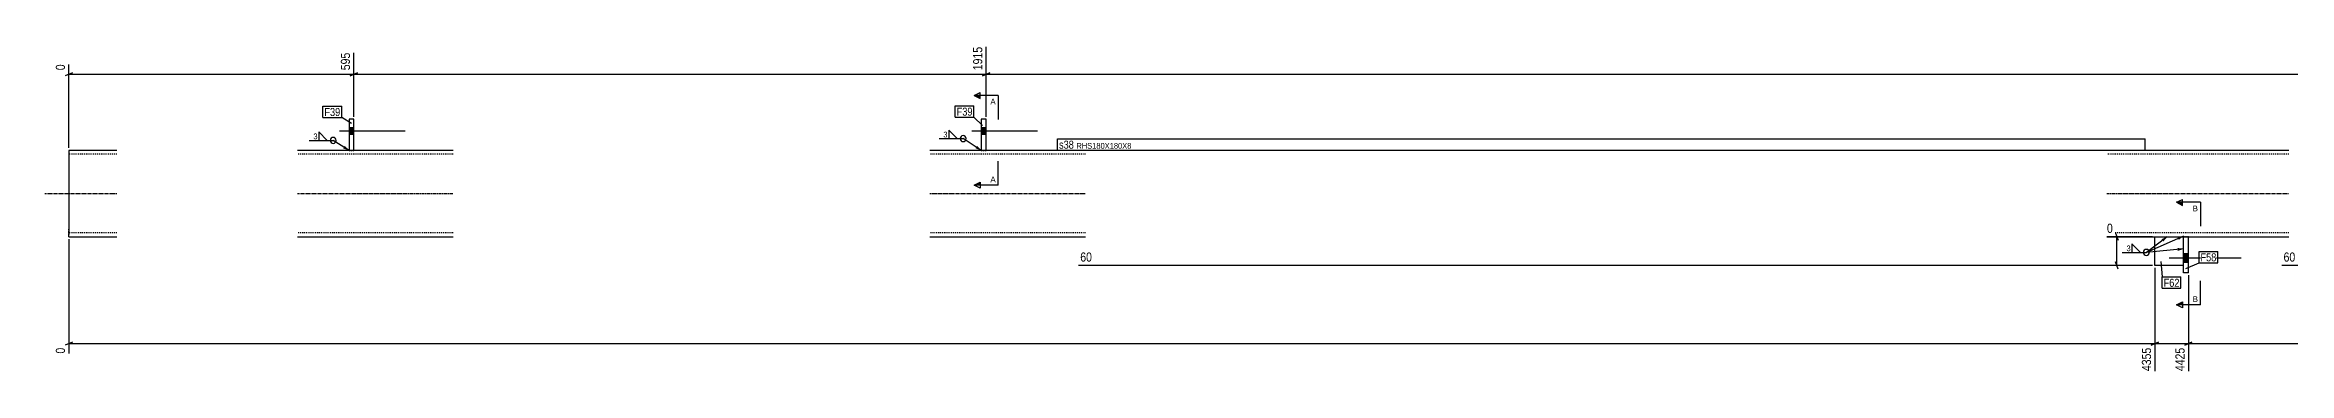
# Model space of a CAD drawing. Header units: millimetres. Extents: x 5277 to 67222, y 8 to 1401.
# Drawn here: x 44826 to 49511, y 8 to 692 of the extents above; entities that cross this region are included whole.
import ezdxf

# ---------------------------------------------------------------- set-up
doc = ezdxf.new("R2010")
doc.units = ezdxf.units.MM
doc.linetypes.add('DXK_LINE_DOT2', pattern=[3.9198, 1.9599, -1.9599])
doc.linetypes.add('DXK_LINE_DOT3', pattern=[5.9187, 2.979, -0.9799, 0.9799, -0.9799])
for name, color, linetype in [('MÅLSÆTNING', 7, 'Continuous'), ('STÅL', 7, 'Continuous'), ('TEKST', 7, 'Continuous')]:
    doc.layers.add(name, color=color, linetype=linetype)
doc.styles.add('Arial', font='ARIAL.TTF', dxfattribs={"height": 0.2})
doc.styles.add('Arial Narrow', font='ARIALN.TTF', dxfattribs={"height": 0.2})

msp = doc.modelspace()

# ---------------------------------------------------------------- hatches: boundary and pattern name
at = {"layer": 'STÅL', "linetype": 'Continuous'}
for points in [[(45470.6, 505.3), (45470.6, 519.3), (45460.6, 519.3), (45460.6, 505.3)], [(45470.6, 505.3), (45470.6, 519.3), (45460.6, 519.3), (45460.6, 505.3)], [(46790.6, 505.3), (46790.6, 519.3), (46780.6, 519.3), (46780.6, 505.3)], [(46790.6, 505.3), (46790.6, 519.3), (46780.6, 519.3), (46780.6, 505.3)], [(49290.6, 256.3), (49290.6, 238.3), (49300.6, 238.3), (49300.6, 256.3)], [(49290.6, 256.3), (49290.6, 238.3), (49300.6, 238.3), (49300.6, 256.3)]]:
    msp.add_hatch(color=96, dxfattribs=at).paths.add_polyline_path(points)
at = {"layer": 'TEKST', "linetype": 'Continuous'}
for points in [[(45451.7, 481.6), (45460.6, 472.3), (45448.4, 476.3)], [(46771.8, 481.7), (46780.6, 472.3), (46768.4, 476.5)], [(49244.7, 287.3), (49256.6, 292.3), (49248.4, 282.3)], [(49277.9, 291.4), (49290.6, 293.6), (49280.4, 285.7)], [(49277.9, 268.9), (49290.6, 266.9), (49278.5, 262.7)]]:
    msp.add_hatch(color=3, dxfattribs=at).paths.add_polyline_path(points)

# ---------------------------------------------------------------- linework, layer by layer
at = {"layer": 'MÅLSÆTNING', "color": 7, "linetype": 'Continuous'}
for p, q in [((45470.6, 542.3), (45470.6, 675.9)), ((45470.6, 542.3), (45470.6, 675.9)), ((46790.6, 542.3), (46790.6, 688.1)), ((46790.6, 542.3), (46790.6, 688.1)), ((44883.1, 633.9), (44868.1, 627.9)), ((44875.6, 477.3), (44875.6, 651.6)), ((44875.6, 630.9), (45470.6, 630.9)), ((45478.1, 633.9), (45463.1, 627.9)), ((45463.1, 627.9), (45478.1, 633.9)), ((45470.6, 630.9), (46790.6, 630.9)), ((46798.1, 633.9), (46783.1, 627.9)), ((46783.1, 627.9), (46798.1, 633.9)), ((46790.6, 630.9), (51275.6, 630.9)), ((44875.6, 287.3), (44875.6, 48.6)), ((49225.6, 292.3), (49130.6, 292.3)), ((49148.2, 299.8), (49154.2, 284.8)), ((49151.2, 232.3), (49151.2, 292.3)), ((49154.2, 224.8), (49148.2, 239.8)), ((49225.6, 232.3), (46983.6, 232.3)), ((49230.6, 227.3), (49230.6, 12)), ((49230.6, 227.3), (49230.6, 12)), ((49300.6, 212.3), (49300.6, 12)), ((49300.6, 212.3), (49300.6, 12)), ((50124.6, 232.3), (49495.6, 232.3)), ((44883.1, 72.3), (44868.1, 66.3)), ((44875.6, 69.3), (49230.6, 69.3)), ((49238.1, 72.3), (49223.1, 66.3)), ((49223.1, 66.3), (49238.1, 72.3)), ((49230.6, 69.3), (49300.6, 69.3)), ((49308.1, 72.3), (49293.1, 66.3)), ((49293.1, 66.3), (49308.1, 72.3)), ((49300.6, 69.3), (50129.6, 69.3))]:
    msp.add_line(p, q, dxfattribs=at)
at = {"layer": 'STÅL', "color": 2, "linetype": 'Continuous'}
for p, q in [((45470.6, 537.3), (45460.6, 537.3)), ((45460.6, 537.3), (45460.6, 472.3)), ((45470.6, 472.3), (45470.6, 537.3)), ((46790.6, 537.3), (46780.6, 537.3)), ((46780.6, 537.3), (46780.6, 472.3)), ((46790.6, 472.3), (46790.6, 537.3)), ((44975.6, 472.3), (44875.6, 472.3)), ((44875.6, 472.3), (44875.6, 308.3)), ((45678.1, 472.3), (45353.1, 472.3)), ((46998.1, 472.3), (46673.1, 472.3)), ((49510.6, 472.3), (49130.6, 472.3)), ((44875.6, 308.3), (44875.6, 297)), ((44875.6, 292.3), (44875.6, 297)), ((44875.6, 292.3), (44975.6, 292.3)), ((45353.1, 292.3), (45678.1, 292.3)), ((46673.1, 292.3), (46998.1, 292.3)), ((49130.6, 292.3), (49510.6, 292.3)), ((49230.6, 232.3), (49230.6, 292.3)), ((49290.6, 217.3), (49290.6, 292.3)), ((49300.6, 217.3), (49300.6, 292.3)), ((49290.6, 232.3), (49230.6, 232.3)), ((49300.6, 217.3), (49290.6, 217.3))]:
    msp.add_line(p, q, dxfattribs=at)
at = {"layer": 'STÅL', "color": 96, "linetype": 'Continuous'}
for p, q in [((45470.6, 519.3), (45460.6, 519.3)), ((45470.6, 519.3), (45460.6, 519.3)), ((46790.6, 519.3), (46780.6, 519.3)), ((46790.6, 519.3), (46780.6, 519.3)), ((45578.1, 512.3), (45440.6, 512.3)), ((45578.1, 512.3), (45440.6, 512.3)), ((45470.6, 505.3), (45460.6, 505.3)), ((45470.6, 505.3), (45460.6, 505.3)), ((46898.1, 512.3), (46760.6, 512.3)), ((46898.1, 512.3), (46760.6, 512.3)), ((46790.6, 505.3), (46780.6, 505.3)), ((46790.6, 505.3), (46780.6, 505.3)), ((49410.6, 247.3), (49260.6, 247.3)), ((49410.6, 247.3), (49260.6, 247.3)), ((49300.6, 256.3), (49290.6, 256.3)), ((49300.6, 256.3), (49290.6, 256.3)), ((49300.6, 238.3), (49290.6, 238.3)), ((49300.6, 238.3), (49290.6, 238.3))]:
    msp.add_line(p, q, dxfattribs=at)
at = {"layer": 'STÅL', "color": 7, "linetype": 'DXK_LINE_DOT2'}
for p, q in [((45460.6, 472.3), (45470.6, 472.3)), ((46780.6, 472.3), (46790.6, 472.3)), ((44975.6, 464.3), (44875.6, 464.3)), ((45678.1, 464.3), (45353.1, 464.3)), ((46998.1, 464.3), (46673.1, 464.3)), ((49510.6, 464.3), (49130.6, 464.3)), ((44875.6, 302.2), (44875.6, 308.3)), ((44875.6, 300.9), (44875.6, 302.2)), ((44875.6, 300.3), (44875.6, 300.9)), ((44975.6, 300.3), (44875.6, 300.3)), ((44875.6, 297), (44875.6, 300.3)), ((45678.1, 300.3), (45353.1, 300.3)), ((46998.1, 300.3), (46673.1, 300.3)), ((49510.6, 300.3), (49130.6, 300.3)), ((49230.6, 292.3), (49290.6, 292.3)), ((49300.6, 292.3), (49290.6, 292.3)), ((49290.6, 232.3), (49290.6, 292.3))]:
    msp.add_line(p, q, dxfattribs=at)
at = {"layer": 'STÅL', "color": 7, "linetype": 'DXK_LINE_DOT3'}
for p, q in [((44825.6, 382.3), (44975.6, 382.3)), ((45353.1, 382.3), (45678.1, 382.3)), ((46673.1, 382.3), (46998.1, 382.3)), ((49130.6, 382.3), (49510.6, 382.3))]:
    msp.add_line(p, q, dxfattribs=at)
at = {"layer": 'TEKST', "color": 3, "linetype": 'Continuous'}
for p, q in [((45460.6, 472.3), (45427.5, 493.1)), ((46780.6, 472.3), (46742.7, 496.8)), ((49290.6, 293.6), (49212.8, 259.6)), ((49256.6, 292.3), (49212.8, 259.6)), ((49290.6, 266.9), (49212.8, 259.6))]:
    msp.add_line(p, q, dxfattribs=at)
for centre, start, end in [((45427.5, 493.1), 90, 270), ((45427.5, 493.1), 270, 90), ((46742.7, 496.8), 90, 270), ((46742.7, 496.8), 270, 90), ((49212.8, 259.6), 90, 270), ((49212.8, 259.6), 270, 90)]:
    msp.add_arc(centre, 6.25, start, end, dxfattribs=at)

# ---------------------------------------------------------------- wipeouts: each hides what was drawn before it
at = {"color": 0}
msp.add_wipeout([(46710, 498.3), (46710, 512.8), (46700.3, 512.8), (46700.3, 498.3)], dxfattribs=at).dxf.layer = 'TEKST'
at = {"color": 0, "linetype": 'Continuous'}
for points in [[(46810.6, 405.9), (46810.6, 418.4), (46799.5, 418.4), (46799.5, 405.9)], [(49320.6, 345.2), (49320.6, 357.7), (49309.5, 357.7), (49309.5, 345.2)]]:
    msp.add_wipeout(points, dxfattribs=at).dxf.layer = 'TEKST'

# ---------------------------------------------------------------- next in the draw order: hatches: boundary and pattern name
at = {"layer": 'TEKST', "linetype": 'Continuous'}
for points in [[(46778.1, 405.9), (46778.1, 399.7), (46765.6, 399.7)], [(49288.1, 364), (49288.1, 357.7), (49275.6, 364)]]:
    msp.add_hatch(color=30, dxfattribs=at).paths.add_polyline_path(points)

# ---------------------------------------------------------------- next in the draw order: linework, layer by layer
at = {"layer": 'TEKST', "color": 3, "linetype": 'Continuous'}
for p, q in [((46692.6, 496.8), (46742.7, 496.8)), ((46730.4, 496.8), (46712.5, 514.6)), ((46712.5, 514.6), (46712.5, 496.8)), ((46712.5, 496.8), (46730.4, 496.8))]:
    msp.add_line(p, q, dxfattribs=at)
at = {"layer": 'TEKST', "color": 7, "linetype": 'Continuous'}
for p, q in [((46815.6, 399.7), (46815.6, 449.7)), ((46815.6, 399.7), (46765.6, 399.7)), ((49325.6, 364), (49275.6, 364)), ((49325.6, 364), (49325.6, 314))]:
    msp.add_line(p, q, dxfattribs=at)
at = {"layer": 'TEKST', "color": 30, "linetype": 'Continuous'}
for p, q in [((46765.6, 399.7), (46778.1, 405.9)), ((46778.1, 393.4), (46765.6, 399.7)), ((46778.1, 405.9), (46778.1, 393.4)), ((49275.6, 364), (49288.1, 370.2)), ((49275.6, 364), (49288.1, 357.7)), ((49288.1, 357.7), (49288.1, 370.2))]:
    msp.add_line(p, q, dxfattribs=at)

# ---------------------------------------------------------------- next in the draw order: texts
at = {"layer": 'TEKST', "color": 3, "style": 'Arial Narrow'}
msp.add_text('3', height=11.9, dxfattribs=at).set_placement((46701.3, 499.3))
at = {"layer": 'TEKST', "color": 3, "linetype": 'Continuous', "style": 'Arial'}
for s, p in [('A', (46799.5, 405.9)), ('B', (49309.5, 345.2))]:
    msp.add_text(s, height=11.9, dxfattribs=at).set_placement(p)

# ---------------------------------------------------------------- next in the draw order: wipeouts: each hides what was drawn before it
at = {"color": 0, "linetype": 'Continuous'}
for points, layer in [([(45466.6, 679.9), (45438.6, 679.9), (45438.6, 635.4), (45466.6, 635.4)], 'MÅLSÆTNING'), ([(46786.6, 692.1), (46758.6, 692.1), (46758.6, 635.4), (46786.6, 635.4)], 'MÅLSÆTNING'), ([(44871.6, 655.6), (44843.6, 655.6), (44843.6, 635.4), (44871.6, 635.4)], 'MÅLSÆTNING'), ([(49146.7, 296.3), (49146.7, 324.3), (46999.1, 324.3), (46999.1, 296.3)], 'MÅLSÆTNING'), ([(49143.1, 236.3), (49143.1, 264.3), (46983.2, 264.3), (46983.2, 236.3)], 'MÅLSÆTNING'), ([(50041.7, 236.3), (50041.7, 264.3), (49495.3, 264.3), (49495.3, 236.3)], 'MÅLSÆTNING'), ([(44871.6, 64.7), (44843.6, 64.7), (44843.6, 44.6), (44871.6, 44.6)], 'MÅLSÆTNING'), ([(49226.6, 64.7), (49198.6, 64.7), (49198.6, 8), (49226.6, 8)], 'MÅLSÆTNING'), ([(49296.6, 64.7), (49268.6, 64.7), (49268.6, 8), (49296.6, 8)], 'MÅLSÆTNING'), ([(46810.6, 568.2), (46810.6, 580.7), (46799.5, 580.7), (46799.5, 568.2)], 'TEKST'), ([(49320.6, 156.3), (49320.6, 168.8), (49309.5, 168.8), (49309.5, 156.3)], 'TEKST')]:
    msp.add_wipeout(points, dxfattribs=at).dxf.layer = layer
at = {"color": 0}
for points in [[(45442.3, 543.9), (45442.3, 561.4), (45409.2, 561.4), (45409.2, 543.9)], [(45394.8, 494.6), (45394.8, 509.1), (45385.2, 509.1), (45385.2, 494.6)], [(46973.8, 475.8), (46973.8, 493.3), (46942.9, 493.3), (46942.9, 475.8)], [(49180, 261.1), (49180, 275.6), (49170.4, 275.6), (49170.4, 261.1)], [(49359, 241), (49359, 258.5), (49325.9, 258.5), (49325.9, 241)], [(49282, 187.8), (49282, 205.3), (49248.9, 205.3), (49248.9, 187.8)]]:
    msp.add_wipeout(points, dxfattribs=at).dxf.layer = 'TEKST'

# ---------------------------------------------------------------- next in the draw order: hatches: boundary and pattern name
at = {"layer": 'TEKST', "linetype": 'Continuous'}
for points in [[(46778.1, 587), (46778.1, 580.7), (46765.6, 587)], [(49288.1, 156.3), (49288.1, 150), (49275.6, 150)]]:
    msp.add_hatch(color=30, dxfattribs=at).paths.add_polyline_path(points)

# ---------------------------------------------------------------- next in the draw order: linework, layer by layer
at = {"layer": 'TEKST', "color": 30, "linetype": 'Continuous'}
for p, q in [((46765.6, 587), (46778.1, 593.2)), ((46765.6, 587), (46778.1, 580.7)), ((46778.1, 580.7), (46778.1, 593.2)), ((49275.6, 150), (49288.1, 156.3)), ((49288.1, 143.8), (49275.6, 150)), ((49288.1, 156.3), (49288.1, 143.8))]:
    msp.add_line(p, q, dxfattribs=at)
at = {"layer": 'TEKST', "color": 7, "linetype": 'Continuous'}
for p, q in [((46815.6, 587), (46765.6, 587)), ((46815.6, 587), (46815.6, 537)), ((49325.6, 150), (49325.6, 200)), ((49325.6, 150), (49275.6, 150))]:
    msp.add_line(p, q, dxfattribs=at)
at = {"layer": 'TEKST', "color": 3, "linetype": 'Continuous'}
for p, q in [((45377.4, 493.1), (45427.5, 493.1)), ((45415.2, 493.1), (45397.4, 510.9)), ((45397.4, 510.9), (45397.4, 493.1)), ((45397.4, 493.1), (45415.2, 493.1)), ((49162.6, 259.6), (49212.8, 259.6)), ((49200.4, 259.6), (49182.6, 277.4)), ((49182.6, 277.4), (49182.6, 259.6)), ((49182.6, 259.6), (49200.4, 259.6))]:
    msp.add_line(p, q, dxfattribs=at)

# ---------------------------------------------------------------- next in the draw order: texts
at = {"layer": 'MÅLSÆTNING', "color": 3, "linetype": 'Continuous', "style": 'Arial Narrow'}
for s, height, p in [('595', 19.09, (45462.6, 639.4)), ('1915', 19.09, (46782.6, 639.4)), ('0', 19.1, (44867.6, 639.4)), ('0', 19.1, (44867.6, 48.6)), ('4355', 19.09, (49222.6, 12)), ('4425', 19.09, (49292.6, 12))]:
    msp.add_text(s, height=height, rotation=90.0002, dxfattribs=at).set_placement(p)
for s, height, p in [('0', 19.1, (49130.6, 300.3)), ('60', 19.09, (46987.2, 240.3)), ('60', 19.09, (49499.3, 240.3))]:
    msp.add_text(s, height=height, dxfattribs=at).set_placement(p)
at = {"layer": 'TEKST', "color": 3, "linetype": 'Continuous', "style": 'Arial'}
for s, p in [('A', (46799.5, 568.2)), ('B', (49309.5, 156.3))]:
    msp.add_text(s, height=11.9, dxfattribs=at).set_placement(p)
at = {"layer": 'TEKST', "color": 3, "style": 'Arial Narrow'}
for p in [(45386.2, 495.6), (49171.4, 262.1)]:
    msp.add_text('3', height=11.9, dxfattribs=at).set_placement(p)

# ---------------------------------------------------------------- next in the draw order: wipeouts: each hides what was drawn before it
at = {"color": 0}
for points in [[(45442.3, 543.9), (45442.3, 561.4), (45409.2, 561.4), (45409.2, 543.9)], [(46973.8, 475.8), (46973.8, 493.3), (46942.9, 493.3), (46942.9, 475.8)], [(49359, 241), (49359, 258.5), (49325.9, 258.5), (49325.9, 241)], [(49282, 187.8), (49282, 205.3), (49248.9, 205.3), (49248.9, 187.8)]]:
    msp.add_wipeout(points, dxfattribs=at).dxf.layer = 'TEKST'

# ---------------------------------------------------------------- next in the draw order: linework, layer by layer
at = {"layer": 'TEKST', "color": 7, "linetype": 'Continuous'}
for p, q in [((45406.2, 564.4), (45445.3, 564.4)), ((45406.2, 540.9), (45406.2, 564.4)), ((45445.3, 540.9), (45445.3, 564.4)), ((45406.2, 540.9), (45445.3, 540.9)), ((45465.5, 528), (45445.3, 540.9)), ((46939.9, 472.8), (46939.9, 496.3)), ((49242.9, 240.5), (49245.9, 208.3)), ((49295.6, 226.1), (49322.9, 238)), ((49322.9, 261.5), (49362, 261.5)), ((49322.9, 238), (49322.9, 261.5)), ((49322.9, 238), (49362, 238)), ((49362, 238), (49362, 261.5)), ((49245.9, 208.3), (49285, 208.3)), ((49245.9, 184.8), (49245.9, 208.3)), ((49285, 184.8), (49285, 208.3)), ((49245.9, 184.8), (49285, 184.8))]:
    msp.add_line(p, q, dxfattribs=at)

# ---------------------------------------------------------------- next in the draw order: texts
at = {"layer": 'TEKST', "color": 3, "style": 'Arial Narrow'}
for s, p in [('F39', (45409.2, 543.9)), ('F58', (49325.9, 241)), ('F62', (49248.9, 187.8))]:
    msp.add_text(s, height=16.7, dxfattribs=at).set_placement(p)

# ---------------------------------------------------------------- next in the draw order: wipeouts: each hides what was drawn before it
at = {"color": 0}
for points in [[(46762.3, 544.7), (46762.3, 562.2), (46729.2, 562.2), (46729.2, 544.7)], [(49207.1, 475.8), (49207.1, 488.3), (46979.1, 488.3), (46979.1, 475.8)]]:
    msp.add_wipeout(points, dxfattribs=at).dxf.layer = 'TEKST'

# ---------------------------------------------------------------- next in the draw order: wipeouts: each hides what was drawn before it
for points in [[(46762.3, 544.7), (46762.3, 562.2), (46729.2, 562.2), (46729.2, 544.7)], [(49207.1, 475.8), (49207.1, 488.3), (46979.1, 488.3), (46979.1, 475.8)]]:
    msp.add_wipeout(points, dxfattribs=at).dxf.layer = 'TEKST'

# ---------------------------------------------------------------- next in the draw order: linework, layer by layer
at = {"layer": 'TEKST', "color": 7, "linetype": 'Continuous'}
for p, q in [((46726.2, 565.2), (46765.3, 565.2)), ((46726.2, 541.7), (46726.2, 565.2)), ((46765.3, 541.7), (46765.3, 565.2)), ((46726.2, 541.7), (46765.3, 541.7)), ((46782.9, 524), (46765.3, 541.7)), ((46939.9, 496.3), (49210.1, 496.3)), ((46939.9, 472.8), (49210.1, 472.8)), ((49210.1, 472.8), (49210.1, 496.3))]:
    msp.add_line(p, q, dxfattribs=at)

# ---------------------------------------------------------------- next in the draw order: texts
at = {"layer": 'TEKST', "color": 3, "style": 'Arial Narrow'}
for s, height, p in [('F39', 16.7, (46729.2, 544.7)), ('s38', 16.7, (46942.9, 475.8)), ('RHS180X180X8', 11.93, (46979.1, 475.8))]:
    msp.add_text(s, height=height, dxfattribs=at).set_placement(p)

doc.saveas('drawing.dxf')
